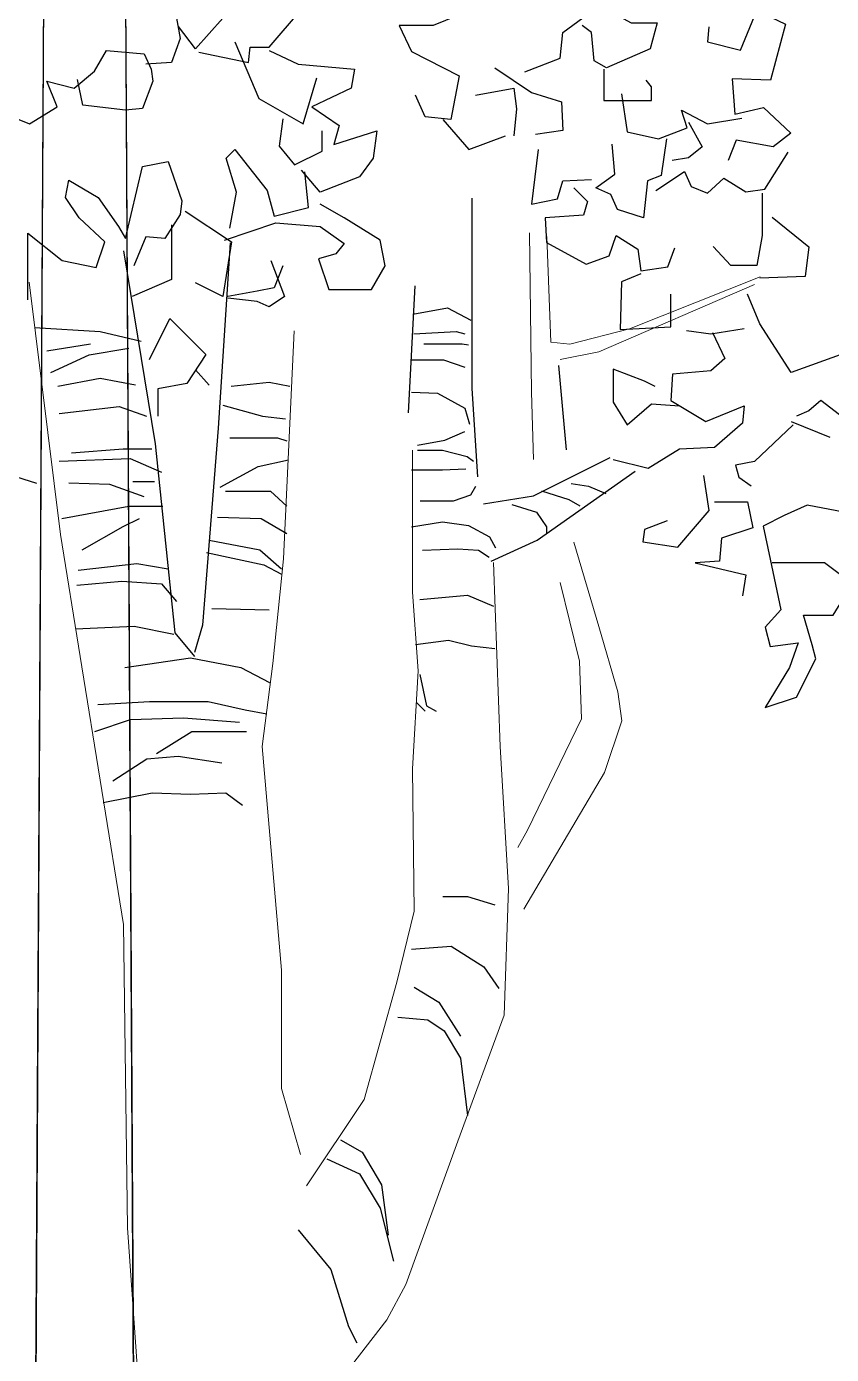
# Model space of a CAD drawing. Extents: x -1568 to -728, y -1287 to -990.
# Drawn here: x -1274.41 to -1269.55, y -1093.24 to -1085.22 of the extents above; entities that cross this region are included whole.
import ezdxf

# ---------------------------------------------------------------- set-up
doc = ezdxf.new("R2010")
doc.units = 0
doc.header["$LTSCALE"] = 5
doc.layers.get('0').update_dxf_attribs({"linetype": 'CONTINUOUS'})
doc.layers.add('尺寸标注', color=2, linetype='CONTINUOUS')
doc.layers.add('灯杆', color=4, linetype='CONTINUOUS')
doc.layers.add('标注', color=4, linetype='CONTINUOUS', lineweight=15)

# ---------------------------------------------------------------- blocks, each defined once
blk = doc.blocks.new('乔木02')
at = {"color": 94}
for points in [[(-86.2, 3630.2), (21.1, 3658.5), (30.6, 3630.2), (-1, 3598.6), (-51.5, 3541.8), (-83, 3582.8)], [(-45.2, 3535.5), (46.4, 3516.6), (49.5, 3545), (84.3, 3545), (144.2, 3614.4), (128.4, 3655.4)], [(-92.5, 3633.3), (-79.9, 3560.8), (-95.7, 3516.6), (-143, 3513.4)], [(455.5, 3612.5), (387.5, 3584.8), (324.5, 3584.8), (347.2, 3536.9), (435.4, 3491.6), (420.2, 3411), (372.4, 3416), (354.7, 3456.3)], [(21.1, 3554.4), (65.3, 3450.3), (147.4, 3403), (172.6, 3488.2)], [(500.9, 3506.7), (568.9, 3461.4), (624.4, 3443.7), (626.9, 3390.9), (576.5, 3383.3)], [(465.6, 3456.3), (536.2, 3468.9), (541.2, 3431.1), (536.2, 3380.8)], [(109.5, 3412.5), (103.2, 3362), (131.6, 3327.3), (182.1, 3352.6), (182.1, 3390.4)], [(405.1, 3411), (453, 3355.6), (521, 3380.8)], [(11.6, 3210.6), (24.3, 3276.8), (5.3, 3339.9), (21.1, 3355.7), (81.1, 3280), (93.7, 3232.7), (156.9, 3248.5), (150.5, 3314.7)], [(-360.8, 3078.1), (-360.8, 3201.1), (-297.7, 3150.7), (-234.6, 3138), (-218.8, 3185.4), (-266.1, 3229.5), (-291.4, 3267.4), (-285.1, 3298.9), (-231.4, 3267.4), (-193.5, 3213.8), (-180.9, 3191.7), (-149.3, 3324.2), (-102, 3333.6), (-76.7, 3261.1), (-79.9, 3235.8), (-108.3, 3191.7), (-143, 3194.8), (-165.1, 3141.2)], [(994.8, 3275), (994.8, 3196.9), (984.7, 3141.5), (936.8, 3141.5), (904.1, 3176.8)], [(2.2, 3188.5), (96.9, 3220.1), (178.9, 3213.8), (223.1, 3182.2), (207.4, 3163.3), (175.8, 3153.8), (194.7, 3097), (273.6, 3097), (298.9, 3141.2), (289.4, 3188.5), (223.1, 3229.5), (178.9, 3254.8)], [(770.5, 3126.4), (735.2, 3111.3), (732.7, 3023.2), (826, 3028.2), (826, 3088.6)], [(-683.6, 3065.5), (-526.7, 2945.8), (-468.9, 2867.3), (-448.2, 2772.4), (-345, 2739.4)], [(961.5, 3024.4), (900.2, 3014.8), (855.1, 3021.2)], [(1277.5, 3008.3), (1277.5, 2869.7), (1225.9, 2873), (1177.5, 2844), (1161.4, 2847.2), (1103.4, 2892.3), (1080.8, 2873), (1058.2, 2863.3)], [(1048.5, 2853.6), (1119.5, 2824.6)]]:
    blk.add_lwpolyline(points, dxfattribs=at)
at = {"color": 106}
for points in [[(556.3, 3499.1), (621.8, 3524.3), (626.9, 3572.2), (682.3, 3612.5), (674.8, 3632.6), (752.9, 3589.8), (800.8, 3589.8), (788.2, 3542), (707.5, 3506.7), (684.8, 3519.3), (679.8, 3572.2), (662.2, 3584.8)], [(896.5, 3582.2), (894, 3554.5), (954.5, 3539.4), (984.7, 3612.5), (1037.6, 3587.3), (1009.9, 3484), (939.4, 3486.5), (944.4, 3421.1), (997.3, 3433.7), (1047.7, 3385.8), (1015, 3360.6), (946.9, 3373.2), (931.8, 3335.4)], [(-420.8, 3491.4), (-420.8, 3428.3), (-357.7, 3403), (-307.2, 3434.6), (-326.1, 3481.9), (-275.6, 3469.3), (-237.7, 3500.8), (-215.6, 3538.7), (-146.2, 3532.4), (-133.6, 3504), (-130.4, 3481.9), (-149.3, 3431.4), (-180.9, 3428.3), (-259.8, 3437.7), (-269.3, 3485)], [(84.3, 3538.7), (137.9, 3513.4), (242.1, 3504), (235.8, 3469.3), (163.2, 3434.6), (213.7, 3399.9), (204.2, 3365.2), (283.1, 3390.4), (276.8, 3339.9), (251.5, 3305.2), (178.9, 3276.8), (144.2, 3317.9)], [(702.5, 3504.2), (702.5, 3446.3), (790.7, 3446.3), (790.7, 3471.4), (780.6, 3484)], [(735.2, 3458.8), (745.3, 3388.3), (803.3, 3375.7), (856.2, 3395.9), (846.1, 3428.6), (894, 3403.4), (957, 3413.5)], [(858.7, 3406), (883.9, 3360.6), (858.7, 3340.5), (828.5, 3335.4)], [(818.4, 3375.7), (808.3, 3307.7), (783.1, 3297.7), (775.6, 3229.7), (727.7, 3244.8), (715.1, 3272.5), (687.4, 3285.1), (722.6, 3310.3), (717.6, 3365.7)], [(581.5, 3355.6), (568.9, 3254.9), (616.8, 3264.9), (626.9, 3297.7), (679.8, 3300.2)], [(798.2, 3280), (851.2, 3315.3), (863.8, 3287.6), (894, 3275), (924.2, 3302.7), (964.6, 3277.5), (999.8, 3282.6), (1042.7, 3350.6)], [(458.7, 3265.8), (458.7, 2914.6), (469.3, 2751.4)], [(647, 3285.1), (672.2, 3259.9), (664.7, 3234.7), (594.1, 3229.7), (596.6, 3184.3), (669.7, 3144.1), (712.6, 3159.2), (725.2, 3196.9), (765.5, 3171.8), (770.5, 3131.5), (820.9, 3139), (833.5, 3174.3)], [(-70.4, 3242.1), (14.8, 3185.4), (-1, 3084.4), (-51.5, 3109.7)], [(-95.7, 3216.9), (-95.7, 3116), (-168.3, 3084.4)], [(1013.1, 3230.7), (1080.8, 3175.9), (1074.3, 3121.1), (990.5, 3117.9)], [(-184.2, 3168.7), (-125.9, 2812.2), (-89.5, 2463), (-53.1, 2419.3)], [(12.4, 3183.3), (-9.4, 2841.3), (-38.6, 2477.5), (-53.1, 2426.6)], [(87.4, 3150.7), (112.7, 3084.4), (84.3, 3065.5), (62.2, 3075), (8.5, 3081.3)], [(109.5, 3141.2), (93.7, 3100.2), (62.2, 3093.9), (8.5, 3084.4)], [(353.2, 3104.3), (341.2, 2869.5)], [(1184, 3047), (1164.6, 3001.9), (1145.3, 2979.3), (1048.5, 2943.9), (990.5, 3034.1), (967.9, 3088.9)], [(-136.7, 2967.7), (-98.8, 3043.4), (-32.5, 2977.2), (-67.3, 2923.5), (-120.9, 2914.1), (-120.9, 2863.6)], [(349.5, 3051.9), (413.5, 3063.3), (457, 3040.5)], [(-348.6, 3027), (-227.7, 3019.4), (-152.1, 3001.8)], [(351.8, 3015.3), (429.5, 3019.9), (445.5, 3015.3)], [(903.4, 3018), (926, 2969.6), (900.2, 2947.1), (829.3, 2940.6), (826, 2892.3), (890.5, 2853.6), (961.5, 2882.6), (958.2, 2850.4), (906.6, 2805.3), (842.2, 2802.1), (784.1, 2766.6), (719.6, 2782.7)], [(-326, 2984.2), (-245.3, 2996.8)], [(370.1, 2997), (441, 2997), (452.4, 2994.8)], [(-318.4, 2943.9), (-247.9, 2976.6), (-174.8, 2989.2)], [(-51.5, 2948.8), (-26.2, 2920.4)], [(347.2, 2967.3), (406.7, 2967.3), (445.5, 2953.6)], [(618.5, 2957.2), (632.7, 2801.1)], [(797, 2918.1), (777.7, 2927.8), (719.6, 2950.3), (719.6, 2889.1), (745.4, 2847.2), (790.6, 2885.9), (842.2, 2882.6)], [(-305.8, 2918.7), (-227.7, 2933.8), (-162.2, 2921.2)], [(14.1, 2918.7), (84.7, 2926.3), (122.5, 2918.7)], [(347.2, 2907.9), (395.2, 2905.7), (445.5, 2878.2), (454.7, 2848.5)], [(-303.3, 2868.4), (-192.4, 2881), (-142.1, 2863.3)], [(-1, 2883.5), (72.1, 2863.3), (114.9, 2858.3)], [(1051.8, 2847.2), (980.8, 2779.5), (945.3, 2773.1), (951.8, 2750.5), (974.4, 2734.4)], [(11.6, 2823.1), (99.8, 2823.1), (117.4, 2818)], [(358.7, 2809.7), (409, 2818.8), (445.5, 2834.8)], [(-280.6, 2795.4), (-184.9, 2802.9), (-132, 2802.9)], [(358.7, 2800.6), (404.4, 2800.6), (450.1, 2789.1), (461.5, 2780)], [(1248.5, 2818.2), (1229.1, 2760.2), (1219.4, 2689.3), (1193.6, 2705.4), (1161.4, 2737.6), (1145.3, 2686.1), (1077.6, 2698.9), (1035.6, 2679.6), (996.9, 2660.3), (1009.8, 2599), (1029.2, 2505.6), (1000.2, 2473.4), (1009.8, 2437.9), (1061.4, 2444.4), (1045.3, 2399.2), (1000.2, 2325.1), (1058.2, 2344.5), (1093.7, 2415.4), (1087.2, 2441.1), (1071.1, 2495.9), (1125.9, 2495.9), (1161.4, 2553.9), (1109.8, 2592.6), (1013.1, 2592.6)], [(-303.3, 2780.3), (-172.3, 2785.3), (-114.3, 2760.1)], [(-6, 2732.4), (64.5, 2770.2), (120, 2782.8)], [(480, 2701.7), (572.3, 2715.9), (714.3, 2786.9)], [(347.2, 2764), (404.4, 2764), (447.8, 2766.3)], [(494.2, 2595.3), (579.4, 2634.3), (760.5, 2762)], [(819.6, 2669.9), (777.7, 2653.8), (774.4, 2631.3), (838.9, 2621.6), (897, 2689.3), (887.3, 2753.7)], [(-285.6, 2740), (-210.1, 2737.5), (-147.1, 2714.8)], [(-167.2, 2742.5), (-126.9, 2742.5)], [(4.1, 2724.9), (87.2, 2724.9), (117.4, 2697.2)], [(363.2, 2706.9), (425, 2706.9), (457, 2718.3), (466.1, 2734.3)], [(587.3, 2725.2), (637.6, 2709.2), (658.2, 2697.8)], [(642.1, 2738.9), (674.2, 2734.3), (706.2, 2720.6)], [(532.4, 2700), (578.1, 2686.3), (596.4, 2658.9), (596.4, 2647.5)], [(906.6, 2705.4), (967.9, 2705.4), (977.6, 2657.1), (919.5, 2637.7), (916.3, 2595.8), (871.2, 2592.6), (964.7, 2570), (958.2, 2531.4)], [(-298.2, 2674.5), (-174.8, 2697.2), (-111.8, 2697.2)], [(-260.5, 2616.6), (-184.9, 2659.4), (-154.6, 2674.5)], [(-11, 2677), (69.6, 2674.5), (117.4, 2646.8)], [(347.2, 2658.9), (404.4, 2668), (452.4, 2661.2), (491.3, 2640.6), (502.7, 2620.1)], [(-26.2, 2634.2), (67, 2616.6), (107.4, 2581.4)], [(-31.2, 2611.6), (74.6, 2588.9), (107.4, 2571.3)], [(367.5, 2615.6), (433, 2618.1), (470.8, 2615.6), (491, 2603)], [(-268, 2578.8), (-159.7, 2591.4), (-101.7, 2581.4)], [(-270.5, 2551.1), (-187.4, 2558.7), (-114.3, 2553.7), (-86.6, 2520.9)], [(362.5, 2524.9), (450.6, 2532.5), (498.5, 2512.4)], [(-21.1, 2508.3), (84.7, 2505.8)], [(-273.1, 2470.6), (-164.7, 2475.6), (-91.7, 2460.5)], [(354.9, 2441.9), (415.4, 2449.4), (458.2, 2439.3), (501, 2434.3)], [(-181.7, 2399.1), (-60.8, 2416.7), (32.4, 2399.1), (85.3, 2371.4)], [(362.5, 2386.5), (375.1, 2328.6), (392.7, 2318.5)], [(-232.1, 2331.1), (-136.3, 2336.1), (-28, 2336.1), (40, 2321), (80.3, 2313.5)], [(357.4, 2333.6), (372.5, 2318.5)], [(-237.1, 2280.7), (-171.6, 2303.4), (-73.4, 2305.9), (29.9, 2298.4)], [(-123.8, 2240.5), (-58.3, 2280.7), (42.5, 2280.7)], [(-204.4, 2190.1), (-141.4, 2230.4), (-83.4, 2235.4), (-2.8, 2222.8)], [(-222, 2149.8), (-131.3, 2167.4), (-60.8, 2164.9), (4.7, 2167.4), (35, 2144.8)], [(405.3, 1976.1), (450.6, 1976.1), (501, 1961)], [(347.2, 1879.2), (420.3, 1884.2), (480.7, 1846.4), (508.4, 1806.2)], [(352.2, 1808.7), (397.6, 1781), (437.9, 1718)], [(322, 1753.3), (377.4, 1748.3), (407.7, 1728.1), (437.9, 1677.8), (450.5, 1572)], [(216.2, 1526.7), (256.5, 1504), (291.8, 1443.6), (304.4, 1350.5)], [(191, 1491.5), (251.5, 1463.8), (289.2, 1400.8), (314.4, 1302.6)], [(138.1, 1360.5), (198.6, 1287.5), (231.3, 1181.8), (246.4, 1151.6)]]:
    blk.add_lwpolyline(points, dxfattribs=at)
at = {"color": 106, "lineweight": 20}
for points in [[(565.2, 3202), (568.8, 2907.5), (572.3, 2783.3)], [(597.2, 3194.9), (604.3, 2999.7), (639.8, 2996.2), (749.8, 3024.6), (991.2, 3120.4)], [(-358.9, 3110.5), (-300.7, 2644.9), (-264.3, 2419.3), (-184.2, 1924.5), (-176.9, 1364.3), (-147.8, 942.3)], [(622, 2967.8), (693, 2982), (980.6, 3106.2)], [(130.7, 3020.7), (111, 2599.6), (91.3, 2406.8), (71.7, 2253.3), (107.1, 1840.1), (107.1, 1621.9), (142.5, 1499.9)], [(348.9, 2800.7), (348.9, 2538.1), (359.5, 2392.7), (348.9, 2211.7), (352.4, 1949.2), (320.5, 1817.9), (260.1, 1601.5), (153.6, 1441.9)], [(646.9, 2630.8), (693, 2474.7), (728.5, 2354), (735.6, 2300.8), (703.7, 2205), (554.5, 1953.1)], [(498.5, 2592.9), (511.1, 2253), (526.2, 1991.2), (518.6, 1757.1), (432.8, 1524.2), (337.1, 1259.8), (301.8, 1194.4), (226.3, 1096.2)], [(622, 2556.3), (657.5, 2410.8), (661.1, 2304.4), (561.7, 2098.6), (543.9, 2066.7)]]:
    blk.add_lwpolyline(points, dxfattribs=at)
blk = doc.blocks.new('高路灯')
at = {"layer": '灯杆'}
for p, q in [((-0.1519, 28.9096), (-0.3139, 0)), ((0.3139, 0), (0.1519, 28.9096))]:
    blk.add_line(p, q, dxfattribs=at)
blk = doc.blocks.new('双头路灯')
at = {"layer": '灯杆'}
for p, q in [((-0.3139, 0), (-0.1519, 28.9096)), ((0.1519, 28.9096), (0.3139, 0))]:
    blk.add_line(p, q, dxfattribs=at)

msp = doc.modelspace()

# ---------------------------------------------------------------- block references
at = {"xscale": 0.003270758432336152, "yscale": 0.00327075831592083, "zscale": 0.0032707584}
msp.add_blockref('乔木02', (-1273.22378, -1096.9392), dxfattribs=at)
at = {"layer": '尺寸标注', "xscale": -1}
msp.add_blockref('高路灯', (-1274.06151, -1096.92875), dxfattribs=at)
at = {"layer": '标注'}
msp.add_blockref('双头路灯', (-1274.06151, -1097.1173), dxfattribs=at)

doc.saveas('drawing.dxf')
